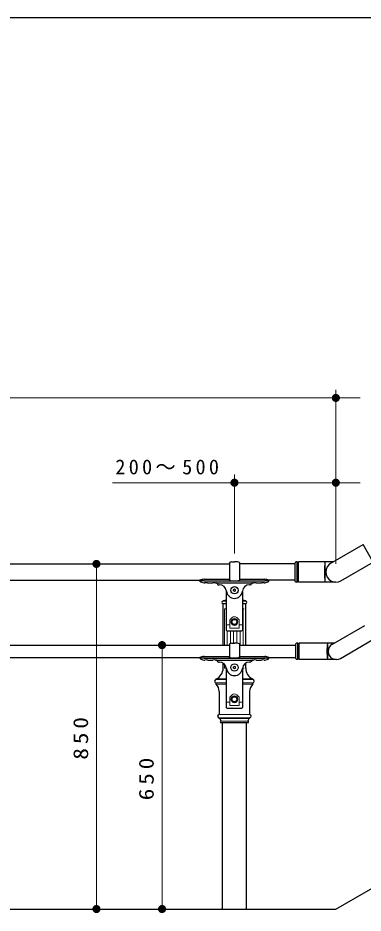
# Model space of a CAD drawing. Units: millimetres on the paper, scale 1:20. Extents: x -365 to 0, y 0 to 257.
# Drawn here: x -162.8 to -120.2, y 146.8 to 257 of the extents above; entities that cross this region are included whole.
import ezdxf

# ---------------------------------------------------------------- set-up
doc = ezdxf.new("R2010")
doc.units = ezdxf.units.MM
doc.layers.add('1_20', color=3, linetype='Continuous', lineweight=25)
doc.layers.add('NAKAMURA図枠', color=7, linetype='Continuous', lineweight=13)
doc.styles.add('ＭＳ ゴシック', font='')
doc.styles.get('ＭＳ ゴシック').set_extended_font_data('MS Gothic')

# ---------------------------------------------------------------- blocks, each defined once
blk = doc.blocks.new('filled_dot')
at = {"color": 0, "linetype": 'Continuous', "lineweight": -2, "const_width": 1.25}
blk.add_lwpolyline([(-0.625, 0, 1), (0.625, 0, 1)], format="xyb", close=True, dxfattribs=at)

msp = doc.modelspace()

# ---------------------------------------------------------------- linework, layer by layer
at = {"layer": '1_20', "color": 7, "lineweight": 13}
for p, q in [((-123.577, 200.767), (-123.577, 211.206)), ((-229.077, 210.206), (-120.577, 210.206)), ((-136.077, 191.029), (-136.077, 200.767)), ((-123.577, 189.767), (-123.577, 200.767)), ((-151.112, 199.767), (-120.577, 199.767)), ((-153.085, 147.267), (-153.085, 189.767)), ((-137.077, 185.217), (-137.473, 185.217)), ((-134.682, 185.217), (-135.077, 185.217)), ((-137.077, 185.167), (-137.473, 185.167)), ((-137.136, 184.217), (-137.284, 184.217)), ((-137.284, 179.754), (-137.284, 184.217)), ((-134.682, 185.167), (-135.077, 185.167)), ((-135.019, 184.217), (-134.871, 184.217)), ((-135.019, 184.217), (-135.019, 179.754)), ((-136.652, 182.862), (-136.358, 183.152)), ((-135.502, 182.862), (-135.797, 183.152)), ((-137.077, 182.246), (-136.652, 182.246)), ((-136.652, 182.862), (-136.652, 181.859)), ((-135.502, 182.862), (-135.502, 181.859)), ((-135.502, 182.246), (-135.077, 182.246)), ((-136.959, 181.517), (-136.959, 179.754)), ((-136.652, 181.859), (-135.502, 181.859)), ((-136.582, 179.974), (-136.582, 181.517)), ((-136.177, 181.517), (-136.177, 180.01)), ((-135.767, 180.01), (-135.767, 181.517)), ((-135.373, 179.754), (-135.373, 181.517)), ((-144.999, 147.267), (-144.999, 179.767)), ((-137.284, 176.917), (-137.284, 177.381)), ((-137.284, 176.917), (-137.136, 176.917)), ((-135.019, 177.146), (-135.019, 176.917)), ((-134.871, 176.917), (-135.019, 176.917)), ((-138.327, 175.617), (-137.077, 175.617)), ((-137.077, 175.517), (-138.327, 175.517)), ((-135.077, 175.617), (-133.827, 175.617)), ((-133.827, 175.517), (-135.077, 175.517)), ((-137.077, 175.117), (-138.327, 175.117)), ((-137.077, 174.967), (-138.327, 174.967)), ((-133.827, 175.117), (-135.077, 175.117)), ((-133.827, 174.967), (-135.077, 174.967)), ((-136.652, 173.35), (-136.358, 173.639)), ((-136.652, 173.35), (-136.652, 172.346)), ((-135.502, 173.35), (-135.797, 173.639)), ((-135.502, 173.35), (-135.502, 172.346)), ((-137.077, 172.733), (-136.652, 172.733)), ((-136.652, 172.346), (-135.502, 172.346)), ((-135.502, 172.733), (-135.077, 172.733)), ((-134.202, 171.217), (-137.952, 171.217)), ((-134.202, 170.817), (-137.952, 170.817)), ((-137.952, 170.717), (-134.202, 170.717)), ((-137.727, 170.417), (-134.427, 170.417))]:
    msp.add_line(p, q, dxfattribs=at)
at = {"layer": '1_20'}
for p, q in [((-124.202, 189.849), (-120.218, 192.149)), ((-118.968, 189.984), (-120.218, 192.149)), ((-225.452, 189.767), (-136.702, 189.767)), ((-136.702, 189.929), (-136.702, 187.752)), ((-136.452, 190.02), (-136.077, 190.029)), ((-135.702, 190.02), (-136.077, 190.029)), ((-135.452, 189.929), (-135.452, 187.752)), ((-128.577, 189.767), (-135.452, 189.767)), ((-128.577, 187.617), (-128.577, 189.917)), ((-128.327, 190.017), (-128.477, 190.017)), ((-128.327, 187.517), (-128.327, 190.017)), ((-128.177, 187.517), (-128.177, 190.017)), ((-123.912, 190.017), (-128.177, 190.017)), ((-124.927, 190.017), (-124.927, 187.517)), ((-122.952, 187.684), (-118.968, 189.984)), ((-221.854, 187.767), (-140.3, 187.767)), ((-140.327, 187.654), (-140.327, 187.746)), ((-139.837, 187.87), (-136.735, 187.87)), ((-139.827, 187.684), (-136.077, 187.684)), ((-139.827, 187.442), (-139.745, 187.442)), ((-139.409, 187.442), (-138.745, 187.442)), ((-138.409, 187.442), (-133.745, 187.442)), ((-136.71, 187.845), (-136.71, 187.76)), ((-136.702, 187.752), (-136.686, 187.752)), ((-136.452, 187.686), (-135.702, 187.686)), ((-136.077, 187.684), (-132.327, 187.684)), ((-135.468, 187.752), (-135.452, 187.752)), ((-135.445, 187.845), (-135.445, 187.76)), ((-135.42, 187.87), (-132.327, 187.87)), ((-133.409, 187.442), (-132.745, 187.442)), ((-132.409, 187.442), (-132.327, 187.442)), ((-128.577, 187.767), (-131.854, 187.767)), ((-131.827, 187.654), (-131.827, 187.746)), ((-128.327, 187.517), (-128.477, 187.517)), ((-123.577, 187.517), (-128.177, 187.517)), ((-138.202, 187.379), (-138.152, 187.255)), ((-138.059, 187.192), (-137.941, 187.192)), ((-137.077, 186.346), (-137.077, 181.617)), ((-136.077, 186.661), (-136.202, 186.589)), ((-136.202, 186.445), (-136.202, 186.589)), ((-136.077, 186.373), (-136.202, 186.445)), ((-135.952, 186.589), (-136.077, 186.661)), ((-135.952, 186.445), (-136.077, 186.373)), ((-135.952, 186.445), (-135.952, 186.589)), ((-135.077, 186.346), (-135.077, 181.617)), ((-134.095, 187.192), (-134.213, 187.192)), ((-133.952, 187.379), (-134.002, 187.255)), ((-137.473, 185.217), (-137.473, 185.167)), ((-134.682, 185.217), (-134.682, 185.167)), ((-137.077, 184.867), (-137.473, 184.867)), ((-137.473, 179.754), (-137.473, 184.867)), ((-134.682, 184.867), (-135.077, 184.867)), ((-134.682, 179.754), (-134.682, 184.867)), ((-136.265, 182.942), (-136.452, 182.617)), ((-136.452, 182.617), (-136.265, 182.292)), ((-135.89, 182.942), (-136.265, 182.942)), ((-136.265, 182.292), (-135.89, 182.292)), ((-135.702, 182.617), (-135.89, 182.942)), ((-135.89, 182.292), (-135.702, 182.617)), ((-124.01, 179.87), (-120.026, 182.17)), ((-136.977, 181.517), (-135.177, 181.517)), ((-123.577, 147.267), (-63.786, 181.787)), ((-225.452, 179.754), (-136.702, 179.754)), ((-136.702, 179.917), (-136.702, 178.24)), ((-136.452, 180.007), (-136.077, 180.017)), ((-135.702, 180.007), (-136.077, 180.017)), ((-135.452, 179.917), (-135.452, 178.24)), ((-135.452, 179.754), (-128.51, 179.754)), ((-128.51, 178.104), (-128.51, 179.904)), ((-128.26, 180.004), (-128.41, 180.004)), ((-128.26, 178.004), (-128.26, 180.004)), ((-128.11, 178.004), (-128.11, 180.004)), ((-123.778, 180.004), (-128.11, 180.004)), ((-124.623, 180.004), (-124.623, 178.004)), ((-123.01, 178.138), (-119.026, 180.438)), ((-221.869, 178.254), (-140.285, 178.254)), ((-140.327, 178.142), (-140.327, 178.234)), ((-139.837, 178.358), (-136.735, 178.358)), ((-139.827, 178.171), (-136.077, 178.171)), ((-139.827, 177.929), (-139.745, 177.929)), ((-139.409, 177.929), (-138.745, 177.929)), ((-138.409, 177.929), (-133.745, 177.929)), ((-138.202, 177.866), (-138.152, 177.742)), ((-138.059, 177.679), (-137.941, 177.679)), ((-137.473, 176.917), (-137.473, 177.543)), ((-136.71, 178.333), (-136.71, 178.247)), ((-136.702, 178.24), (-136.569, 178.24)), ((-136.452, 178.217), (-135.702, 178.217)), ((-136.077, 178.171), (-132.327, 178.171)), ((-135.586, 178.24), (-135.452, 178.24)), ((-135.445, 178.333), (-135.445, 178.247)), ((-135.42, 178.358), (-132.327, 178.358)), ((-134.682, 176.917), (-134.682, 177.543)), ((-134.095, 177.679), (-134.213, 177.679)), ((-133.952, 177.866), (-134.002, 177.742)), ((-133.409, 177.929), (-132.745, 177.929)), ((-132.409, 177.929), (-132.327, 177.929)), ((-131.869, 178.254), (-128.51, 178.254)), ((-131.827, 178.142), (-131.827, 178.234)), ((-128.26, 178.004), (-128.41, 178.004)), ((-123.51, 178.004), (-128.11, 178.004)), ((-137.077, 176.834), (-137.077, 172.104)), ((-136.077, 177.149), (-136.202, 177.077)), ((-136.202, 176.932), (-136.202, 177.077)), ((-136.077, 176.86), (-136.202, 176.932)), ((-135.952, 177.077), (-136.077, 177.149)), ((-135.952, 176.932), (-136.077, 176.86)), ((-135.952, 176.932), (-135.952, 177.077)), ((-135.077, 176.834), (-135.077, 172.104)), ((-138.327, 175.517), (-138.327, 175.617)), ((-133.827, 175.517), (-133.827, 175.617)), ((-138.327, 174.967), (-138.327, 175.117)), ((-133.827, 174.967), (-133.827, 175.117)), ((-137.952, 174.044), (-137.952, 171.217)), ((-136.265, 173.429), (-136.452, 173.104)), ((-136.452, 173.104), (-136.265, 172.779)), ((-135.89, 173.429), (-136.265, 173.429)), ((-135.702, 173.104), (-135.89, 173.429)), ((-135.89, 172.779), (-135.702, 173.104)), ((-134.202, 174.044), (-134.202, 171.217)), ((-136.977, 172.004), (-135.177, 172.004)), ((-136.265, 172.779), (-135.89, 172.779)), ((-137.952, 170.717), (-137.952, 170.817)), ((-137.727, 170.217), (-134.427, 170.217)), ((-137.577, 170.217), (-137.577, 147.267)), ((-134.577, 147.267), (-134.577, 170.217)), ((-134.202, 170.717), (-134.202, 170.817)), ((-355.874, 147.267), (-123.577, 147.267))]:
    msp.add_line(p, q, dxfattribs=at)
for centre, radius in [((-136.077, 186.517), 0.45), ((-136.077, 182.617), 0.312), ((-136.077, 177.004), 0.45), ((-136.077, 173.104), 0.312)]:
    msp.add_circle(centre, radius, dxfattribs=at)
at = {"layer": '1_20', "color": 7, "lineweight": 13}
for centre in [(-136.077, 182.617), (-136.077, 173.104)]:
    msp.add_circle(centre, 0.425, dxfattribs=at)
at = {"layer": '1_20'}
for centre, radius, start, end in [((-136.344, 189.328), 0.7, 98.89234, 120.77855), ((-135.81, 189.328), 0.7, 59.22145, 81.10766), ((-128.477, 189.917), 0.1, 90, 180), ((-128.252, 190.017), 0.075, 180, 0), ((-113.034, 188.767), 11.959, 174, 186), ((-123.577, 188.767), 1.25, 120, 300), ((-139.814, 186.746), 1.124, 90.67803, 117.17591), ((-139.762, 182.316), 5.368, 90.69431, 96.04239), ((-139.825, 188.142), 0.7, 224.14072, 269.8083), ((-139.577, 185.925), 1.526, 83.66623, 96.33377), ((-138.577, 185.925), 1.526, 83.66623, 96.33377), ((-138.295, 187.342), 0.1, 21.80141, 90), ((-136.735, 187.845), 0.025, 0, 90), ((-136.702, 187.76), 0.0075, 180, 270), ((-136.438, 188.186), 0.5, 238.15077, 268.41352), ((-135.716, 188.186), 0.5, 271.58648, 301.84923), ((-135.452, 187.76), 0.0075, 270, 0), ((-135.42, 187.845), 0.025, 90, 180), ((-133.859, 187.342), 0.1, 90, 158.19859), ((-133.577, 185.925), 1.526, 83.66623, 96.33377), ((-132.577, 185.925), 1.526, 83.66623, 96.33377), ((-132.33, 188.142), 0.7, 270.1917, 315.85928), ((-132.34, 186.746), 1.124, 62.82409, 89.32197), ((-132.392, 182.316), 5.368, 83.95761, 89.30569), ((-128.477, 187.617), 0.1, 180, 270), ((-128.252, 187.517), 0.075, 0, 180), ((-138.059, 187.292), 0.1, 201.80141, 270), ((-137.941, 186.317), 0.875, 6.1232, 90), ((-136.077, 186.317), 1, 174.26083, 180), ((-136.077, 186.517), 1, 186.1232, 270), ((-136.077, 186.517), 1, 270, 353.8768), ((-134.213, 186.317), 0.875, 90, 173.8768), ((-136.077, 186.317), 1, 0, 5.73917), ((-134.095, 187.292), 0.1, 270, 338.19859), ((-136.077, 178.799), 6.568, 98.75788, 102.26889), ((-136.077, 178.799), 6.568, 77.73111, 81.24212), ((-137.473, 185.017), 0.15, 90, 270), ((-134.682, 185.017), 0.15, 270, 90), ((-136.977, 181.617), 0.1, 180, 270), ((-135.177, 181.617), 0.1, 270, 0), ((-136.344, 179.315), 0.7, 98.89234, 120.77855), ((-135.81, 179.315), 0.7, 59.22145, 81.10766), ((-128.41, 179.904), 0.1, 90, 180), ((-128.185, 180.004), 0.075, 180, 0), ((-115.226, 179.004), 9.449, 173.92514, 186.07486), ((-123.521, 178.998), 1, 120, 300), ((-139.814, 177.234), 1.124, 90.67803, 117.17591), ((-139.762, 172.804), 5.368, 90.69431, 96.04239), ((-139.825, 178.629), 0.7, 224.14072, 269.8083), ((-139.577, 176.413), 1.526, 83.66623, 96.33377), ((-138.577, 176.413), 1.526, 83.66623, 96.33377), ((-138.295, 177.829), 0.1, 21.80141, 90), ((-138.059, 177.779), 0.1, 201.80141, 270), ((-137.941, 176.804), 0.875, 6.1232, 90), ((-136.735, 178.333), 0.025, 0, 90), ((-136.702, 178.247), 0.0075, 180, 270), ((-136.425, 178.666), 0.45, 231.90408, 266.47843), ((-135.73, 178.666), 0.45, 273.52157, 308.09592), ((-135.452, 178.247), 0.0075, 270, 0), ((-135.42, 178.333), 0.025, 90, 180), ((-134.213, 176.804), 0.875, 90, 173.8768), ((-134.095, 177.779), 0.1, 270, 338.19859), ((-133.859, 177.829), 0.1, 90, 158.19859), ((-133.577, 176.413), 1.526, 83.66623, 96.33377), ((-132.577, 176.413), 1.526, 83.66623, 96.33377), ((-132.33, 178.629), 0.7, 270.1917, 315.85928), ((-132.34, 177.234), 1.124, 62.82409, 89.32197), ((-132.392, 172.804), 5.368, 83.95761, 89.30569), ((-128.41, 178.104), 0.1, 180, 270), ((-128.185, 178.004), 0.075, 0, 180), ((-138.873, 176.906), 1.4, 292.93686, 0.43755), ((-136.077, 176.804), 1, 174.26083, 178.3249), ((-136.077, 177.004), 1, 186.1232, 270), ((-136.077, 177.004), 1, 270, 353.8768), ((-136.077, 176.804), 1, 1.6751, 5.73917), ((-133.282, 176.906), 1.4, 179.56245, 247.06314), ((-138.327, 175.317), 0.2, 90, 270), ((-133.827, 175.317), 0.2, 270, 90), ((-139.352, 174.013), 1.4, 1.29396, 42.95511), ((-132.803, 174.013), 1.4, 137.04489, 178.70604), ((-136.977, 172.104), 0.1, 180, 270), ((-135.177, 172.104), 0.1, 270, 0), ((-137.952, 171.017), 0.2, 90, 270), ((-134.202, 171.017), 0.2, 270, 90), ((-138.076, 170.39), 0.35, 4.47753, 69.26226), ((-137.727, 170.317), 0.1, 90, 270), ((-134.078, 170.39), 0.35, 110.73774, 175.52247), ((-134.427, 170.317), 0.1, 270, 90)]:
    msp.add_arc(centre, radius, start, end, dxfattribs=at)
at = {"layer": '1_20', "color": 7, "lineweight": 13}
for centre in [(-136.077, 182.867), (-136.077, 173.354)]:
    msp.add_arc(centre, 0.4, 45.46168, 134.53832, dxfattribs=at)
at = {"layer": 'NAKAMURA図枠', "color": 20, "lineweight": 25}
msp.add_line((0, 257), (-365, 257), dxfattribs=at)

# ---------------------------------------------------------------- block references
at = {"layer": '1_20', "color": 7, "lineweight": 13, "xscale": 0.4, "yscale": 0.4}
for p in [(-123.577, 210.206), (-123.577, 199.767)]:
    msp.add_blockref('filled_dot', p, dxfattribs=at)
for p, rotation in [((-136.077, 199.767), 180), ((-153.085, 189.767), 270), ((-144.999, 179.767), 270), ((-153.085, 147.267), 90), ((-144.999, 147.267), 90)]:
    msp.add_blockref('filled_dot', p, dxfattribs=dict(at, rotation=rotation))

# ---------------------------------------------------------------- texts
at = {"layer": '1_20', "color": 7, "insert": (-144.17, 200.767), "char_height": 1.833, "attachment_point": 8, "style": 'ＭＳ ゴシック'}
msp.add_mtext('\\T1.32;200～500', dxfattribs=at)
at = {"layer": '1_20', "color": 7, "char_height": 1.833, "attachment_point": 8, "rotation": 90, "style": 'ＭＳ ゴシック'}
for s, insert in [('\\T1.33;\\W1.15;850', (-154.085, 168.517)), ('\\T1.33;\\W1.15;650', (-145.999, 163.517))]:
    msp.add_mtext(s, dxfattribs=dict(at, insert=insert))

doc.saveas('drawing.dxf')
